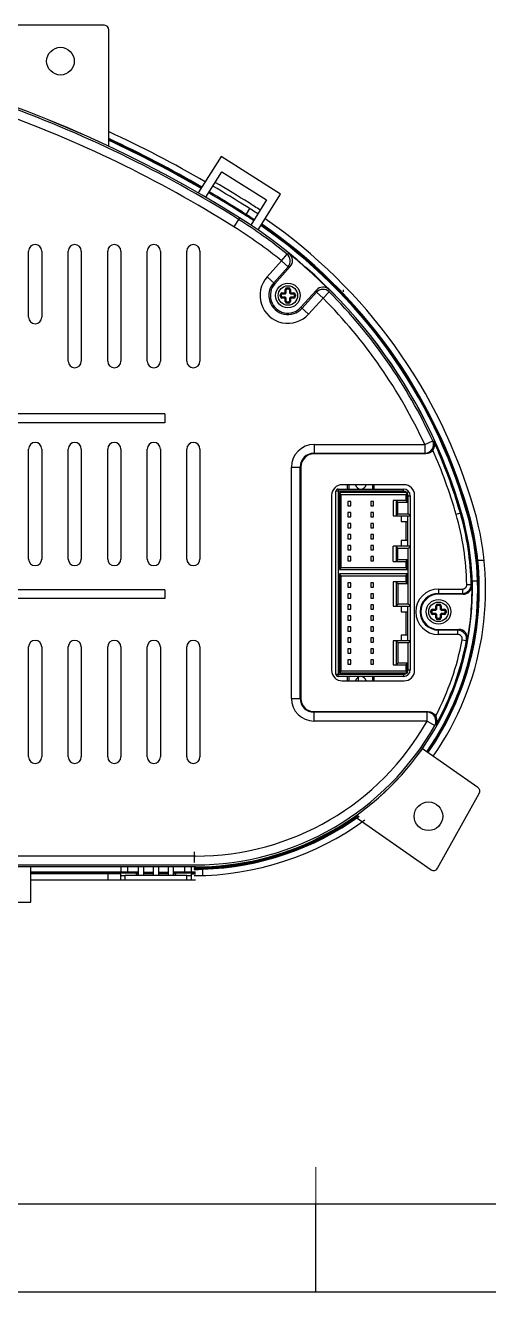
# Model space of a CAD drawing. Header units: millimetres. Extents: x 2626 to 3046, y -4 to 293.
# Drawn here: x 2802.9 to 2855.6, y -4.4 to 139.6 of the extents above; entities that cross this region are included whole.
import ezdxf

# ---------------------------------------------------------------- set-up
doc = ezdxf.new("R2010")
doc.units = ezdxf.units.MM
doc.header["$LTSCALE"] = 0.2
doc.layers.get('0').update_dxf_attribs({"linetype": 'CONTINUOUS'})
doc.layers.add('06___PRT_ALL_SURFS', color=7, linetype='CONTINUOUS')
doc.layers.add('粗实线', color=7, linetype='CONTINUOUS', lineweight=30)

msp = doc.modelspace()

# ---------------------------------------------------------------- linework, layer by layer
at = {"color": 7, "linetype": 'Continuous'}
for p, q in [((2811.918, 139.569), (2801.918, 139.569)), ((2812.418, 125.822), (2812.418, 139.069)), ((2812.438, 126.585), (2812.715, 126.456)), ((2825.193, 124.644), (2822.601, 120.516)), ((2831.968, 120.389), (2825.193, 124.644)), ((2823.467, 120.014), (2825.296, 122.926)), ((2825.296, 122.926), (2830.377, 119.736)), ((2830.377, 119.736), (2828.573, 116.863)), ((2829.401, 116.302), (2831.968, 120.389)), ((2828.441, 118.74), (2828.03, 118.085)), ((2827.303, 117.68), (2826.657, 116.653)), ((2803.293, 106.394), (2803.293, 113.894)), ((2804.793, 113.894), (2804.793, 106.394)), ((2807.793, 101.394), (2807.793, 113.894)), ((2809.293, 113.894), (2809.293, 101.394)), ((2812.293, 101.394), (2812.293, 113.894)), ((2813.793, 113.894), (2813.793, 101.394)), ((2816.793, 101.394), (2816.793, 113.894)), ((2818.293, 113.894), (2818.293, 101.394)), ((2821.293, 101.394), (2821.293, 113.894)), ((2822.793, 113.894), (2822.793, 101.394)), ((2830.44, 110.976), (2832.074, 112.79)), ((2832.074, 112.79), (2832.7, 113.57)), ((2832.074, 112.79), (2832.817, 112.121)), ((2832.95, 113.588), (2832.7, 113.57)), ((2830.44, 110.976), (2831.31, 110.193)), ((2831.183, 110.307), (2832.817, 112.121)), ((2833.064, 112.141), (2831.31, 110.193)), ((2833.064, 112.141), (2832.817, 112.121)), ((2832.498, 109.197), (2832.498, 109.531)), ((2832.609, 109.184), (2832.609, 109.505)), ((2832.706, 109.738), (2832.887, 109.738)), ((2832.709, 109.605), (2832.884, 109.605)), ((2832.984, 109.505), (2832.984, 109.184)), ((2833.095, 109.531), (2833.095, 109.197)), ((2834.283, 107.517), (2836.041, 109.47)), ((2836.048, 109.222), (2836.041, 109.47)), ((2839.124, 109.259), (2839.115, 109.509)), ((2831.913, 108.764), (2831.913, 108.946)), ((2832.046, 108.943), (2832.046, 108.768)), ((2832.121, 109.154), (2832.455, 109.154)), ((2832.455, 108.556), (2832.121, 108.556)), ((2832.146, 109.043), (2832.468, 109.043)), ((2832.468, 108.668), (2832.146, 108.668)), ((2832.455, 109.154), (2832.498, 109.197)), ((2832.498, 108.513), (2832.455, 108.556)), ((2832.498, 108.18), (2832.498, 108.513)), ((2832.538, 109.072), (2832.58, 109.113)), ((2832.58, 108.597), (2832.538, 108.638)), ((2832.609, 108.205), (2832.609, 108.526)), ((2832.884, 108.105), (2832.709, 108.105)), ((2832.984, 108.526), (2832.984, 108.205)), ((2833.013, 109.113), (2833.055, 109.072)), ((2833.055, 108.638), (2833.013, 108.597)), ((2833.095, 109.197), (2833.138, 109.154)), ((2833.138, 108.556), (2833.095, 108.513)), ((2833.095, 108.513), (2833.095, 108.18)), ((2833.125, 109.043), (2833.446, 109.043)), ((2833.446, 108.668), (2833.125, 108.668)), ((2833.138, 109.154), (2833.472, 109.154)), ((2833.472, 108.556), (2833.138, 108.556)), ((2833.546, 108.768), (2833.546, 108.943)), ((2833.68, 108.946), (2833.68, 108.764)), ((2836.048, 109.222), (2834.409, 107.403)), ((2836.791, 108.553), (2835.152, 106.734)), ((2836.791, 108.553), (2836.048, 109.222)), ((2836.791, 108.553), (2837.499, 109.259)), ((2832.887, 107.972), (2832.706, 107.972)), ((2835.152, 106.734), (2834.283, 107.517)), ((2818.793, 95.394), (2793.004, 95.394)), ((2818.793, 95.394), (2818.793, 94.394)), ((2818.793, 94.394), (2793.004, 94.394)), ((2848.364, 91.914), (2849.272, 92.332)), ((2849.272, 92.332), (2849.396, 92.251)), ((2803.293, 78.894), (2803.293, 91.394)), ((2804.793, 91.394), (2804.793, 78.894)), ((2807.793, 78.894), (2807.793, 91.394)), ((2809.293, 91.394), (2809.293, 78.894)), ((2812.293, 78.894), (2812.293, 91.394)), ((2813.793, 91.394), (2813.793, 78.894)), ((2816.793, 78.894), (2816.793, 91.394)), ((2818.293, 91.394), (2818.293, 78.894)), ((2821.293, 78.894), (2821.293, 91.394)), ((2822.793, 91.394), (2822.793, 78.894)), ((2835.768, 91.914), (2835.768, 90.844)), ((2835.768, 91.914), (2848.364, 91.914)), ((2835.768, 90.914), (2848.364, 90.914)), ((2848.473, 90.844), (2835.768, 90.844)), ((2848.364, 91.914), (2848.364, 90.914)), ((2848.473, 90.844), (2848.364, 90.914)), ((2833.198, 63.044), (2833.198, 89.344)), ((2833.198, 89.344), (2834.268, 89.344)), ((2834.198, 63.044), (2834.198, 89.344)), ((2834.268, 89.344), (2834.268, 63.044)), ((2838.268, 65.794), (2838.268, 86.594)), ((2845.968, 86.594), (2838.268, 86.594)), ((2838.518, 86.844), (2845.968, 86.844)), ((2838.518, 86.594), (2838.518, 65.794)), ((2838.668, 86.444), (2838.668, 77.694)), ((2838.868, 86.244), (2838.668, 86.444)), ((2846.325, 86.444), (2838.668, 86.444)), ((2846.018, 87.344), (2838.968, 87.344)), ((2839.593, 86.844), (2839.593, 87.344)), ((2839.743, 87.344), (2839.743, 86.844)), ((2842.443, 86.844), (2842.443, 87.344)), ((2842.593, 87.344), (2842.593, 86.844)), ((2845.968, 86.594), (2845.968, 86.844)), ((2846.411, 86.437), (2846.218, 86.244)), ((2837.768, 86.144), (2837.768, 66.244)), ((2838.868, 77.894), (2838.868, 86.244)), ((2838.868, 86.244), (2846.218, 86.244)), ((2839.633, 85.444), (2839.633, 84.944)), ((2839.953, 85.444), (2839.633, 85.444)), ((2839.633, 84.944), (2839.953, 84.944)), ((2839.953, 84.944), (2839.953, 85.444)), ((2842.233, 85.444), (2842.233, 84.944)), ((2842.553, 85.444), (2842.233, 85.444)), ((2842.233, 84.944), (2842.553, 84.944)), ((2842.553, 84.944), (2842.553, 85.444)), ((2844.768, 85.544), (2844.768, 83.794)), ((2846.218, 85.544), (2844.768, 85.544)), ((2845.118, 85.544), (2845.118, 83.794)), ((2845.118, 85.544), (2845.318, 85.344)), ((2845.318, 83.994), (2845.318, 85.344)), ((2845.318, 85.344), (2846.418, 85.344)), ((2846.218, 86.244), (2846.218, 85.544)), ((2846.218, 85.544), (2846.418, 85.344)), ((2846.418, 85.344), (2846.418, 86.312)), ((2846.468, 83.994), (2846.468, 86.094)), ((2846.468, 86.094), (2846.718, 86.094)), ((2846.718, 86.094), (2846.718, 66.294)), ((2847.218, 66.244), (2847.218, 86.144)), ((2839.633, 84.194), (2839.633, 83.694)), ((2839.953, 84.194), (2839.633, 84.194)), ((2839.633, 83.694), (2839.953, 83.694)), ((2839.953, 83.694), (2839.953, 84.194)), ((2842.233, 84.194), (2842.233, 83.694)), ((2842.553, 84.194), (2842.233, 84.194)), ((2842.233, 83.694), (2842.553, 83.694)), ((2842.553, 83.694), (2842.553, 84.194)), ((2844.768, 83.794), (2846.713, 83.794)), ((2845.118, 83.794), (2845.318, 83.994)), ((2846.468, 83.994), (2845.318, 83.994)), ((2845.668, 83.794), (2845.668, 83.144)), ((2846.418, 83.794), (2846.418, 80.344)), ((2852.548, 84.146), (2851.938, 83.969)), ((2853.217, 84.371), (2853.225, 84.342)), ((2853.225, 84.342), (2853.261, 84.513)), ((2839.633, 82.944), (2839.633, 82.444)), ((2839.953, 82.944), (2839.633, 82.944)), ((2839.633, 82.444), (2839.953, 82.444)), ((2839.953, 82.444), (2839.953, 82.944)), ((2842.233, 82.944), (2842.233, 82.444)), ((2842.553, 82.944), (2842.233, 82.944)), ((2842.233, 82.444), (2842.553, 82.444)), ((2842.553, 82.444), (2842.553, 82.944)), ((2845.668, 83.144), (2846.418, 83.144)), ((2846.218, 83.144), (2846.218, 80.994)), ((2839.633, 81.694), (2839.633, 81.194)), ((2839.953, 81.694), (2839.633, 81.694)), ((2839.633, 81.194), (2839.953, 81.194)), ((2839.953, 81.194), (2839.953, 81.694)), ((2842.233, 81.694), (2842.233, 81.194)), ((2842.553, 81.694), (2842.233, 81.694)), ((2842.233, 81.194), (2842.553, 81.194)), ((2842.553, 81.194), (2842.553, 81.694)), ((2845.668, 80.994), (2845.668, 80.344)), ((2846.418, 80.994), (2845.668, 80.994)), ((2839.633, 80.444), (2839.633, 79.944)), ((2839.953, 80.444), (2839.633, 80.444)), ((2839.633, 79.944), (2839.953, 79.944)), ((2839.633, 79.194), (2839.633, 78.694)), ((2839.953, 79.194), (2839.633, 79.194)), ((2839.953, 79.944), (2839.953, 80.444)), ((2839.953, 78.694), (2839.953, 79.194)), ((2842.233, 80.444), (2842.233, 79.944)), ((2842.553, 80.444), (2842.233, 80.444)), ((2842.233, 79.944), (2842.553, 79.944)), ((2842.233, 79.194), (2842.233, 78.694)), ((2842.553, 79.194), (2842.233, 79.194)), ((2842.553, 79.944), (2842.553, 80.444)), ((2842.553, 78.694), (2842.553, 79.194)), ((2844.768, 78.594), (2844.768, 80.344)), ((2846.718, 80.344), (2844.768, 80.344)), ((2845.118, 80.344), (2845.118, 78.594)), ((2845.318, 80.144), (2845.118, 80.344)), ((2845.318, 78.794), (2845.318, 80.144)), ((2845.318, 80.144), (2846.468, 80.144)), ((2846.468, 73.744), (2846.468, 80.144)), ((2838.668, 77.694), (2838.868, 77.894)), ((2846.218, 77.894), (2838.868, 77.894)), ((2839.633, 78.694), (2839.953, 78.694)), ((2842.233, 78.694), (2842.553, 78.694)), ((2844.768, 78.594), (2846.218, 78.594)), ((2845.118, 78.594), (2845.318, 78.794)), ((2846.418, 78.794), (2845.318, 78.794)), ((2846.218, 78.594), (2846.418, 78.794)), ((2846.218, 78.594), (2846.218, 77.894)), ((2846.218, 77.894), (2846.418, 77.694)), ((2846.418, 77.694), (2846.418, 78.794)), ((2854.318, 78.746), (2854.206, 78.746)), ((2854.399, 78.76), (2855.121, 78.76)), ((2838.668, 77.694), (2846.418, 77.694)), ((2838.668, 77.194), (2838.668, 65.944)), ((2838.868, 76.994), (2838.668, 77.194)), ((2846.418, 77.194), (2838.668, 77.194)), ((2838.868, 66.144), (2838.868, 76.994)), ((2838.868, 76.994), (2846.218, 76.994)), ((2846.218, 76.994), (2846.418, 77.194)), ((2846.218, 76.994), (2846.218, 76.294)), ((2846.418, 76.094), (2846.418, 77.194)), ((2854.378, 76.388), (2853.778, 76.388)), ((2818.793, 75.394), (2793.004, 75.394)), ((2818.793, 75.394), (2818.793, 74.394)), ((2839.633, 76.194), (2839.633, 75.694)), ((2839.953, 76.194), (2839.633, 76.194)), ((2839.633, 75.694), (2839.953, 75.694)), ((2839.633, 74.944), (2839.633, 74.444)), ((2839.953, 74.944), (2839.633, 74.944)), ((2839.953, 75.694), (2839.953, 76.194)), ((2839.953, 74.444), (2839.953, 74.944)), ((2842.233, 76.194), (2842.233, 75.694)), ((2842.553, 76.194), (2842.233, 76.194)), ((2842.233, 75.694), (2842.553, 75.694)), ((2842.233, 74.944), (2842.233, 74.444)), ((2842.553, 74.944), (2842.233, 74.944)), ((2842.553, 75.694), (2842.553, 76.194)), ((2842.553, 74.444), (2842.553, 74.944)), ((2844.768, 76.294), (2844.768, 73.544)), ((2846.218, 76.294), (2844.768, 76.294)), ((2845.118, 76.294), (2845.118, 73.544)), ((2845.118, 76.294), (2845.318, 76.094)), ((2845.318, 76.094), (2845.318, 73.744)), ((2845.318, 76.094), (2846.418, 76.094)), ((2846.218, 76.294), (2846.418, 76.094)), ((2849.93, 75.477), (2852.626, 75.479)), ((2849.93, 75.477), (2849.93, 74.894)), ((2849.93, 74.977), (2852.648, 74.977)), ((2852.741, 74.894), (2849.93, 74.894)), ((2852.648, 75.477), (2852.648, 74.977)), ((2852.741, 74.894), (2852.657, 74.977)), ((2853.148, 75.995), (2853.648, 76.005)), ((2853.741, 75.91), (2853.648, 76.005)), ((2818.793, 74.394), (2793.004, 74.394)), ((2839.633, 74.444), (2839.953, 74.444)), ((2839.633, 73.694), (2839.633, 73.194)), ((2839.953, 73.694), (2839.633, 73.694)), ((2839.953, 73.194), (2839.953, 73.694)), ((2842.233, 74.444), (2842.553, 74.444)), ((2842.233, 73.694), (2842.233, 73.194)), ((2842.553, 73.694), (2842.233, 73.694)), ((2842.553, 73.194), (2842.553, 73.694)), ((2844.768, 73.544), (2846.713, 73.544)), ((2845.318, 73.744), (2845.118, 73.544)), ((2846.468, 73.744), (2845.318, 73.744)), ((2845.668, 73.544), (2845.668, 72.894)), ((2846.418, 73.544), (2846.418, 69.594)), ((2849.632, 73.236), (2849.632, 73.569)), ((2849.743, 73.223), (2849.743, 73.544)), ((2849.839, 73.777), (2850.021, 73.777)), ((2849.843, 73.644), (2850.018, 73.644)), ((2850.118, 73.544), (2850.118, 73.223)), ((2850.229, 73.569), (2850.229, 73.236)), ((2839.633, 73.194), (2839.953, 73.194)), ((2839.633, 72.444), (2839.633, 71.944)), ((2839.953, 72.444), (2839.633, 72.444)), ((2839.953, 71.944), (2839.953, 72.444)), ((2842.233, 73.194), (2842.553, 73.194)), ((2842.233, 72.444), (2842.233, 71.944)), ((2842.553, 72.444), (2842.233, 72.444)), ((2842.553, 71.944), (2842.553, 72.444)), ((2845.668, 72.894), (2846.418, 72.894)), ((2846.218, 72.894), (2846.218, 70.244)), ((2849.047, 72.803), (2849.047, 72.985)), ((2849.18, 72.981), (2849.18, 72.806)), ((2849.255, 73.193), (2849.589, 73.193)), ((2849.589, 72.595), (2849.255, 72.595)), ((2849.28, 73.081), (2849.601, 73.081)), ((2849.601, 72.706), (2849.28, 72.706)), ((2849.589, 73.193), (2849.632, 73.236)), ((2849.632, 72.552), (2849.589, 72.595)), ((2849.632, 72.218), (2849.632, 72.552)), ((2849.672, 73.111), (2849.714, 73.152)), ((2849.714, 72.636), (2849.672, 72.677)), ((2849.743, 72.244), (2849.743, 72.565)), ((2850.021, 72.01), (2849.839, 72.01)), ((2850.018, 72.144), (2849.843, 72.144)), ((2850.118, 72.565), (2850.118, 72.244)), ((2850.147, 73.152), (2850.189, 73.111)), ((2850.189, 72.677), (2850.147, 72.636)), ((2850.229, 73.236), (2850.272, 73.193)), ((2850.272, 72.595), (2850.229, 72.552)), ((2850.229, 72.552), (2850.229, 72.218)), ((2850.259, 73.081), (2850.58, 73.081)), ((2850.58, 72.706), (2850.259, 72.706)), ((2850.272, 73.193), (2850.606, 73.193)), ((2850.606, 72.595), (2850.272, 72.595)), ((2850.68, 72.806), (2850.68, 72.981)), ((2850.814, 72.985), (2850.814, 72.803)), ((2839.633, 71.944), (2839.953, 71.944)), ((2839.633, 71.194), (2839.633, 70.694)), ((2839.953, 71.194), (2839.633, 71.194)), ((2839.633, 70.694), (2839.953, 70.694)), ((2839.953, 70.694), (2839.953, 71.194)), ((2842.233, 71.944), (2842.553, 71.944)), ((2842.233, 71.194), (2842.233, 70.694)), ((2842.553, 71.194), (2842.233, 71.194)), ((2842.233, 70.694), (2842.553, 70.694)), ((2842.553, 70.694), (2842.553, 71.194)), ((2849.93, 70.311), (2849.93, 70.894)), ((2849.93, 70.894), (2852.245, 70.894)), ((2852.135, 70.811), (2849.93, 70.811)), ((2852.134, 70.311), (2852.134, 70.811)), ((2852.145, 70.811), (2852.245, 70.894)), ((2839.633, 69.944), (2839.633, 69.444)), ((2839.953, 69.944), (2839.633, 69.944)), ((2839.633, 69.444), (2839.953, 69.444)), ((2839.953, 69.444), (2839.953, 69.944)), ((2842.233, 69.944), (2842.233, 69.444)), ((2842.553, 69.944), (2842.233, 69.944)), ((2842.233, 69.444), (2842.553, 69.444)), ((2842.553, 69.444), (2842.553, 69.944)), ((2844.768, 69.594), (2844.768, 66.844)), ((2846.718, 69.594), (2844.768, 69.594)), ((2845.118, 69.594), (2845.118, 66.844)), ((2845.118, 69.594), (2845.318, 69.394)), ((2845.318, 69.394), (2845.318, 67.044)), ((2845.318, 69.394), (2846.468, 69.394)), ((2845.668, 70.244), (2845.668, 69.594)), ((2846.418, 70.244), (2845.668, 70.244)), ((2846.468, 66.294), (2846.468, 69.394)), ((2852.112, 70.308), (2849.93, 70.311)), ((2852.626, 69.71), (2853.117, 69.618)), ((2853.117, 69.618), (2853.228, 69.713)), ((2803.293, 56.394), (2803.293, 68.894)), ((2804.793, 68.894), (2804.793, 56.394)), ((2807.793, 56.394), (2807.793, 68.894)), ((2809.293, 68.894), (2809.293, 56.394)), ((2812.293, 56.394), (2812.293, 68.894)), ((2813.793, 68.894), (2813.793, 56.394)), ((2816.793, 56.394), (2816.793, 68.894)), ((2818.293, 68.894), (2818.293, 56.394)), ((2821.293, 56.394), (2821.293, 68.894)), ((2822.793, 68.894), (2822.793, 56.394)), ((2839.633, 68.694), (2839.633, 68.194)), ((2839.953, 68.694), (2839.633, 68.694)), ((2839.633, 68.194), (2839.953, 68.194)), ((2839.953, 68.194), (2839.953, 68.694)), ((2842.233, 68.694), (2842.233, 68.194)), ((2842.553, 68.694), (2842.233, 68.694)), ((2842.233, 68.194), (2842.553, 68.194)), ((2842.553, 68.194), (2842.553, 68.694)), ((2839.633, 67.444), (2839.633, 66.944)), ((2839.953, 67.444), (2839.633, 67.444)), ((2839.633, 66.944), (2839.953, 66.944)), ((2839.953, 66.944), (2839.953, 67.444)), ((2842.233, 67.444), (2842.233, 66.944)), ((2842.553, 67.444), (2842.233, 67.444)), ((2842.233, 66.944), (2842.553, 66.944)), ((2842.553, 66.944), (2842.553, 67.444)), ((2844.768, 66.844), (2846.218, 66.844)), ((2845.318, 67.044), (2845.118, 66.844)), ((2846.418, 67.044), (2845.318, 67.044)), ((2846.218, 66.844), (2846.418, 67.044)), ((2846.218, 66.844), (2846.218, 66.144)), ((2846.418, 66.076), (2846.418, 67.044)), ((2846.468, 66.294), (2846.718, 66.294)), ((2838.268, 65.794), (2845.968, 65.794)), ((2845.968, 65.544), (2838.518, 65.544)), ((2838.868, 66.144), (2838.668, 65.944)), ((2838.668, 65.944), (2846.325, 65.944)), ((2846.218, 66.144), (2838.868, 66.144)), ((2838.968, 65.044), (2846.018, 65.044)), ((2839.593, 65.044), (2839.593, 65.544)), ((2839.743, 65.544), (2839.743, 65.044)), ((2840.793, 65.449), (2840.793, 65.044)), ((2842.443, 65.044), (2842.443, 65.544)), ((2842.593, 65.544), (2842.593, 65.044)), ((2845.968, 65.794), (2845.968, 65.544)), ((2846.218, 66.144), (2846.411, 65.951)), ((2833.198, 63.044), (2834.268, 63.044)), ((2835.768, 60.474), (2835.768, 61.544)), ((2835.768, 61.544), (2848.764, 61.544)), ((2848.644, 61.474), (2835.768, 61.474)), ((2848.644, 60.474), (2835.768, 60.474)), ((2848.644, 61.474), (2848.764, 61.544)), ((2848.644, 60.474), (2848.644, 61.474)), ((2848.644, 60.474), (2849.514, 59.981)), ((2854.423, 52.903), (2848.099, 57.33)), ((2849.813, 43.727), (2854.573, 52.249)), ((2840.419, 49.631), (2849.09, 43.561)), ((2822.293, 45.112), (2799.964, 45.112)), ((2822.135, 45.621), (2822.135, 44.408)), ((2822.293, 43.898), (2685.293, 43.898)), ((2800.964, 44.112), (2822.293, 44.112)), ((2803.543, 39.894), (2803.543, 43.894)), ((2815.793, 43.294), (2803.543, 43.294)), ((2815.793, 43.194), (2803.543, 43.194)), ((2813.793, 43.894), (2813.793, 43.294)), ((2814.543, 43.894), (2814.543, 43.294)), ((2815.793, 42.955), (2815.793, 43.894)), ((2816.393, 42.955), (2816.393, 43.894)), ((2816.393, 43.294), (2817.493, 43.294)), ((2817.493, 43.194), (2816.393, 43.194)), ((2817.493, 42.955), (2817.493, 43.894)), ((2818.093, 42.955), (2818.093, 43.894)), ((2818.093, 43.294), (2819.193, 43.294)), ((2819.193, 43.194), (2818.093, 43.194)), ((2819.193, 42.955), (2819.193, 43.894)), ((2819.793, 42.955), (2819.793, 43.894)), ((2822.293, 43.294), (2819.793, 43.294)), ((2822.293, 43.194), (2819.793, 43.194)), ((2821.043, 43.894), (2821.043, 43.294)), ((2821.793, 43.894), (2821.793, 43.294)), ((2822.135, 43.703), (2822.135, 43.586)), ((2823.135, 42.918), (2823.135, 43.637)), ((2812.293, 43.112), (2803.543, 43.112)), ((2822.293, 42.394), (2803.543, 42.394)), ((2812.293, 43.112), (2812.293, 42.394)), ((2813.793, 43.059), (2812.293, 43.112)), ((2813.793, 42.394), (2813.793, 43.059)), ((2814.293, 42.394), (2814.293, 42.902)), ((2821.293, 42.902), (2814.293, 42.902)), ((2815.543, 43.112), (2815.543, 42.955)), ((2815.793, 43.112), (2815.543, 43.112)), ((2815.543, 42.955), (2820.043, 42.955)), ((2817.493, 43.112), (2816.393, 43.112)), ((2819.193, 43.112), (2818.093, 43.112)), ((2820.043, 43.112), (2819.793, 43.112)), ((2820.043, 42.955), (2820.043, 43.112)), ((2821.293, 42.394), (2821.293, 42.902)), ((2822.293, 43.077), (2821.793, 43.059)), ((2821.793, 43.059), (2821.793, 42.394)), ((2795.543, 39.894), (2803.543, 39.894))]:
    msp.add_line(p, q, dxfattribs=at)
at = {"lineweight": 30}
msp.add_line((2835.971, -4.403), (2835.993, 5.599), dxfattribs=at)
at = {"color": 7, "linetype": 'Continuous'}
for centre, radius in [((2832.796, 108.855), 1.4), ((2832.796, 108.855), 1.109), ((2849.93, 72.894), 1.4), ((2849.93, 72.894), 1.109)]:
    msp.add_circle(centre, radius, dxfattribs=at)
for centre, radius, start, end in [((2753.793, 0.894), 138, 57.8121, 122.1879), ((2753.793, 0.894), 137.996, 57.8121, 122.1879), ((2811.918, 139.069), 0.5, 0, 90), ((2753.793, 0.894), 136.782, 57.8121, 70.5145), ((2753.793, 0.894), 137.782, 57.8121, 70.5145), ((2753.793, 0.894), 139.5, 60.06816, 65.13599), ((2753.907, 1.15), 138.51, 60.06726, 65.01116), ((2753.793, 0.894), 138.6, 60.08242, 64.96247), ((2753.951, 1.162), 138.39, 60.08948, 64.87318), ((2753.793, 0.894), 139.5, 57.8121, 59.65711), ((2753.793, 0.894), 140, 57.8121, 59.65065), ((2753.793, 0.894), 138.6, 57.8121, 59.66878), ((2753.411, 0.35), 139.39, 57.87106, 59.65394), ((2795.706, 67.502), 60.029, 57.80138, 57.9704), ((2795.876, 67.752), 59.6, 56.36092, 57.81209), ((2795.645, 67.381), 60.137, 56.3721, 57.81344), ((2795.795, 67.643), 59.862, 57.41889, 57.80151), ((2795.661, 67.435), 60.11, 56.747, 57.41903), ((2795.876, 67.752), 60.5, 56.38352, 57.8121), ((2795.876, 67.752), 61, 56.39573, 57.8121), ((2795.876, 67.752), 57.782, 51.21122, 57.8121), ((2795.876, 67.752), 58.782, 51.21122, 57.8121), ((2795.876, 67.752), 58.996, 16.13405, 57.8121), ((2795.876, 67.752), 59, 16.13405, 57.8121), ((2795.787, 67.626), 59.88, 56.34173, 56.7468), ((2795.876, 67.752), 59.6, 16.13404, 55.39899), ((2795.873, 67.75), 59.704, 16.16395, 55.36221), ((2795.854, 67.748), 59.805, 16.27975, 55.39124), ((2795.876, 67.752), 60.5, 16.13405, 55.43582), ((2804.043, 113.894), 0.75, 0, 180), ((2808.543, 113.894), 0.75, 0, 180), ((2813.043, 113.894), 0.75, 0, 180), ((2817.543, 113.894), 0.75, 0, 180), ((2822.043, 113.894), 0.75, 0, 180), ((2832.073, 112.79), 1, 318.02286, 51.18836), ((2832.321, 112.81), 1, 318.00278, 51.03018), ((2795.876, 67.752), 58.952, 45.09855, 51.03295), ((2832.796, 108.855), 3.17, 138, 318), ((2832.796, 108.855), 2.17, 138, 318), ((2832.796, 108.855), 2, 138, 318), ((2832.706, 109.531), 0.208, 90.00126, 179.99874), ((2832.709, 109.505), 0.1, 90, 180), ((2832.884, 109.505), 0.1, 0, 90), ((2832.887, 109.531), 0.208, 0.00127, 89.99873), ((2836.784, 108.801), 1, 45.10136, 137.9972), ((2836.791, 108.553), 1, 44.94351, 137.97718), ((2832.121, 108.946), 0.208, 90.00127, 179.99873), ((2832.121, 108.764), 0.208, 180.00126, 269.99874), ((2832.146, 108.943), 0.1, 90, 180), ((2832.146, 108.768), 0.1, 180, 270), ((2832.468, 109.143), 0.1, 270, 315), ((2832.468, 108.568), 0.1, 45, 90), ((2832.706, 108.18), 0.208, 180.00127, 269.99873), ((2832.509, 109.184), 0.1, 315, 0), ((2832.509, 108.526), 0.1, 360, 45), ((2832.709, 108.205), 0.1, 180, 270), ((2832.884, 108.205), 0.1, 270, 360), ((2832.887, 108.18), 0.208, 270.00126, 359.99874), ((2833.084, 109.184), 0.1, 180, 225), ((2833.084, 108.526), 0.1, 135, 180), ((2833.125, 109.143), 0.1, 225, 270), ((2833.125, 108.568), 0.1, 90, 135), ((2833.446, 108.943), 0.1, 0, 90), ((2833.446, 108.768), 0.1, 270, 0), ((2833.472, 108.946), 0.208, 0.00126, 89.99874), ((2833.472, 108.764), 0.208, 270.00127, 359.99873), ((2795.876, 67.752), 57.782, 24.71831, 44.9207), ((2795.876, 67.752), 58.782, 24.71831, 44.9207), ((2804.043, 106.394), 0.75, 180, 0), ((2808.543, 101.394), 0.75, 180, 0), ((2813.043, 101.394), 0.75, 180, 0), ((2817.543, 101.394), 0.75, 180, 0), ((2822.043, 101.394), 0.75, 180, 0), ((2804.043, 91.394), 0.75, 0, 180), ((2808.543, 91.394), 0.75, 0, 180), ((2813.043, 91.394), 0.75, 0, 180), ((2817.543, 91.394), 0.75, 0, 180), ((2822.043, 91.394), 0.75, 0, 180), ((2848.363, 91.914), 1, 270.05139, 24.66692), ((2795.876, 67.752), 58.86, 16.13405, 24.5967), ((2835.768, 89.344), 2.57, 90, 180), ((2835.768, 89.344), 1.57, 90, 180), ((2835.768, 89.344), 1.5, 90, 180), ((2795.876, 67.752), 58.36, 16.13405, 23.7609), ((2838.968, 86.144), 1.2, 90, 180), ((2838.518, 86.594), 0.25, 90, 180), ((2841.093, 87.444), 0.6, 189.67143, 350.32881), ((2845.968, 86.094), 0.75, 360, 90), ((2845.968, 86.094), 0.5, 44.427, 90), ((2846.018, 86.144), 1.2, 0, 90), ((2846.325, 85.93), 0.514, 80.343, 89.9451), ((2845.968, 86.094), 0.5, 0, 25.84193), ((2822.293, 75.394), 31.5, 270, 16.13405), ((2822.293, 75.394), 31.496, 270, 16.13405), ((2822.293, 75.394), 32.1, 325.00798, 16.13405), ((2822.293, 75.394), 33, 325.00799, 16.13405), ((2822.293, 75.394), 30.86, 1.11661, 16.13405), ((2822.293, 75.394), 31.36, 1.11684, 16.13405), ((2822.231, 75.382), 32.263, 5.98647, 16.12409), ((2822.267, 75.389), 32.309, 16.12111, 16.40365), ((2822.324, 75.402), 32.251, 5.97799, 16.1279), ((2804.043, 78.894), 0.75, 180, 0), ((2808.543, 78.894), 0.75, 180, 0), ((2813.043, 78.894), 0.75, 180, 0), ((2817.543, 78.894), 0.75, 180, 0), ((2822.043, 78.894), 0.75, 180, 0), ((2822.293, 75.394), 32.2, 324.96575, 5.97651), ((2822.293, 75.394), 32.282, 324.97748, 5.98603), ((2849.93, 72.894), 2.583, 90, 270), ((2849.93, 72.894), 2.083, 90, 270), ((2849.93, 72.894), 2, 90, 270), ((2852.648, 75.986), 1, 270.00956, 1.11485), ((2852.741, 75.894), 1, 270.00275, 0.93775), ((2822.293, 75.394), 31.452, 349.59493, 0.94051), ((2849.839, 73.569), 0.208, 90.00126, 179.99874), ((2849.843, 73.544), 0.1, 90, 180), ((2850.018, 73.544), 0.1, 0, 90), ((2850.021, 73.569), 0.208, 0.00127, 89.99873), ((2849.255, 72.985), 0.208, 90.00127, 179.99873), ((2849.255, 72.803), 0.208, 180.00126, 269.99874), ((2849.28, 72.981), 0.1, 90, 180), ((2849.28, 72.806), 0.1, 180, 270), ((2849.601, 73.181), 0.1, 270, 315), ((2849.601, 72.606), 0.1, 45, 90), ((2849.839, 72.218), 0.208, 180.00127, 269.99873), ((2849.643, 73.223), 0.1, 315, 0), ((2849.643, 72.565), 0.1, 360, 45), ((2849.843, 72.244), 0.1, 180, 270), ((2850.018, 72.244), 0.1, 270, 360), ((2850.021, 72.218), 0.208, 270.00126, 359.99874), ((2850.218, 73.223), 0.1, 180, 225), ((2850.218, 72.565), 0.1, 135, 180), ((2850.259, 73.181), 0.1, 225, 270), ((2850.259, 72.606), 0.1, 90, 135), ((2850.58, 72.981), 0.1, 0, 90), ((2850.58, 72.806), 0.1, 270, 0), ((2850.606, 72.985), 0.208, 0.00126, 89.99874), ((2850.606, 72.803), 0.208, 270.00127, 359.99873), ((2852.134, 69.802), 1, 349.40616, 89.94968), ((2852.245, 69.894), 1, 349.59755, 89.99737), ((2804.043, 68.894), 0.75, 0, 180), ((2808.543, 68.894), 0.75, 0, 180), ((2813.043, 68.894), 0.75, 0, 180), ((2817.543, 68.894), 0.75, 0, 180), ((2822.043, 68.894), 0.75, 0, 180), ((2822.293, 75.394), 30.86, 332.32023, 349.38692), ((2822.293, 75.394), 31.36, 330.73582, 349.38692), ((2838.968, 66.244), 1.2, 180, 270), ((2845.968, 66.294), 0.75, 270, 0), ((2846.018, 66.244), 1.2, 270, 0), ((2845.968, 66.294), 0.5, 334.15807, 0), ((2838.518, 65.794), 0.25, 180, 270), ((2841.093, 64.944), 0.6, 9.67143, 170.32881), ((2845.968, 66.294), 0.5, 270, 315.573), ((2846.325, 66.457), 0.514, 270.0549, 279.657), ((2835.768, 63.044), 2.57, 180, 270), ((2835.768, 63.044), 1.57, 180, 270), ((2835.768, 63.044), 1.5, 180, 270), ((2822.293, 75.394), 30.282, 270, 330.48137), ((2848.643, 60.473), 1, 330.52604, 89.95533), ((2822.293, 75.394), 31.282, 270, 330.48137), ((2812.405, 121.634), 71.959, 301.044, 301.17125), ((2804.043, 56.394), 0.75, 180, 0), ((2808.543, 56.394), 0.75, 180, 0), ((2813.043, 56.394), 0.75, 180, 0), ((2817.543, 56.394), 0.75, 180, 0), ((2822.043, 56.394), 0.75, 180, 0), ((2854.136, 52.493), 0.5, 330.81618, 55.00798), ((2822.135, 75.903), 32.1, 270, 305.4849), ((2822.135, 75.903), 32.2, 270, 305.5184), ((2822.135, 75.903), 33, 270, 306.06464), ((2822.135, 75.903), 32.282, 271.77513, 305.56324), ((2849.377, 43.971), 0.5, 235.00798, 330.81618)]:
    msp.add_arc(centre, radius, start, end, dxfattribs=at)
for centre, major_axis, ratio, start_param, end_param in [((2821.005, 75.903), (-32.356, 0), 0.9993901, 1.6057242, 1.6366705), ((2814.293, 42.92), (-0.5, 0), 0.0349208, 0, 1.5707963), ((2821.293, 42.92), (-0.5, 0), 0.0349208, 1.5707963, 3.1415927)]:
    msp.add_ellipse(centre, major_axis=major_axis, ratio=ratio, start_param=start_param, end_param=end_param, dxfattribs=at)
for points, knots in [([(2832.498, 109.531), (2832.524, 109.531), (2832.56, 109.529), (2832.596, 109.519), (2832.609, 109.51), (2832.609, 109.505)], [0, 0, 0, 0, 0.662616, 0.8842965, 1, 1, 1, 1]), ([(2832.706, 109.738), (2832.705, 109.723), (2832.705, 109.699), (2832.706, 109.669), (2832.706, 109.648), (2832.707, 109.631), (2832.707, 109.617), (2832.708, 109.611), (2832.708, 109.605), (2832.709, 109.605)], [0, 0, 0, 0, 0.3525467, 0.5250578, 0.6820247, 0.814466, 0.9149125, 0.9777773, 1, 1, 1, 1]), ([(2832.887, 109.738), (2832.888, 109.723), (2832.888, 109.699), (2832.887, 109.669), (2832.887, 109.648), (2832.886, 109.631), (2832.886, 109.617), (2832.885, 109.611), (2832.885, 109.605), (2832.884, 109.605)], [0, 0, 0, 0, 0.3525468, 0.5250579, 0.6820248, 0.8144661, 0.9149126, 0.9777773, 1, 1, 1, 1]), ([(2833.095, 109.531), (2833.069, 109.531), (2833.033, 109.529), (2832.997, 109.519), (2832.984, 109.51), (2832.984, 109.505)], [0, 0, 0, 0, 0.6626159, 0.8842965, 1, 1, 1, 1]), ([(2831.913, 108.946), (2831.929, 108.946), (2831.952, 108.946), (2831.982, 108.946), (2832.003, 108.946), (2832.02, 108.945), (2832.034, 108.945), (2832.041, 108.943), (2832.046, 108.944), (2832.046, 108.943)], [0, 0, 0, 0, 0.3525468, 0.5250579, 0.6820248, 0.8144661, 0.9149126, 0.9777773, 1, 1, 1, 1]), ([(2831.913, 108.764), (2831.929, 108.764), (2831.952, 108.764), (2831.982, 108.764), (2832.003, 108.765), (2832.02, 108.765), (2832.034, 108.765), (2832.041, 108.767), (2832.046, 108.767), (2832.046, 108.768)], [0, 0, 0, 0, 0.3525467, 0.5250578, 0.6820247, 0.814466, 0.9149125, 0.9777773, 1, 1, 1, 1]), ([(2832.121, 109.154), (2832.12, 109.128), (2832.123, 109.092), (2832.132, 109.055), (2832.142, 109.043), (2832.146, 109.043)], [0, 0, 0, 0, 0.6626159, 0.8842965, 1, 1, 1, 1]), ([(2832.121, 108.556), (2832.12, 108.582), (2832.123, 108.618), (2832.132, 108.655), (2832.142, 108.668), (2832.146, 108.668)], [0, 0, 0, 0, 0.662616, 0.8842965, 1, 1, 1, 1]), ([(2832.455, 109.154), (2832.454, 109.14), (2832.455, 109.115), (2832.457, 109.078), (2832.461, 109.059), (2832.464, 109.043), (2832.468, 109.043)], [0, 0, 0, 0, 0.3672708, 0.6885999, 0.9097864, 1, 1, 1, 1]), ([(2832.455, 108.556), (2832.454, 108.57), (2832.455, 108.596), (2832.457, 108.632), (2832.461, 108.652), (2832.464, 108.668), (2832.468, 108.668)], [0, 0, 0, 0, 0.3672708, 0.6885999, 0.9097864, 1, 1, 1, 1]), ([(2832.455, 109.154), (2832.465, 109.144), (2832.48, 109.129), (2832.499, 109.11), (2832.512, 109.097), (2832.522, 109.087), (2832.53, 109.078), (2832.535, 109.076), (2832.538, 109.071), (2832.538, 109.072)], [0, 0, 0, 0, 0.3686873, 0.5415166, 0.6957155, 0.8239187, 0.9200849, 0.9797012, 1, 1, 1, 1]), ([(2832.455, 108.556), (2832.465, 108.567), (2832.48, 108.582), (2832.499, 108.601), (2832.512, 108.613), (2832.522, 108.623), (2832.53, 108.632), (2832.535, 108.634), (2832.538, 108.639), (2832.538, 108.638)], [0, 0, 0, 0, 0.3686873, 0.5415166, 0.6957155, 0.8239187, 0.9200849, 0.9797012, 1, 1, 1, 1]), ([(2832.498, 109.197), (2832.508, 109.187), (2832.523, 109.172), (2832.542, 109.153), (2832.555, 109.14), (2832.564, 109.129), (2832.573, 109.121), (2832.576, 109.116), (2832.58, 109.114), (2832.58, 109.113)], [0, 0, 0, 0, 0.3686873, 0.5415166, 0.6957155, 0.8239187, 0.9200849, 0.9797012, 1, 1, 1, 1]), ([(2832.498, 109.197), (2832.512, 109.197), (2832.537, 109.197), (2832.573, 109.195), (2832.593, 109.191), (2832.609, 109.187), (2832.609, 109.184)], [0, 0, 0, 0, 0.3672708, 0.6885999, 0.9097864, 1, 1, 1, 1]), ([(2832.498, 108.513), (2832.508, 108.523), (2832.523, 108.538), (2832.542, 108.558), (2832.555, 108.57), (2832.564, 108.581), (2832.573, 108.589), (2832.576, 108.594), (2832.58, 108.596), (2832.58, 108.597)], [0, 0, 0, 0, 0.3686873, 0.5415166, 0.6957155, 0.8239187, 0.9200849, 0.9797012, 1, 1, 1, 1]), ([(2832.498, 108.513), (2832.512, 108.513), (2832.537, 108.513), (2832.573, 108.516), (2832.593, 108.519), (2832.609, 108.523), (2832.609, 108.526)], [0, 0, 0, 0, 0.3672708, 0.6885999, 0.9097864, 1, 1, 1, 1]), ([(2832.498, 108.18), (2832.524, 108.179), (2832.56, 108.182), (2832.596, 108.191), (2832.609, 108.201), (2832.609, 108.205)], [0, 0, 0, 0, 0.6626159, 0.8842965, 1, 1, 1, 1]), ([(2832.706, 107.972), (2832.705, 107.987), (2832.705, 108.011), (2832.706, 108.041), (2832.706, 108.062), (2832.707, 108.079), (2832.707, 108.093), (2832.708, 108.099), (2832.708, 108.105), (2832.709, 108.105)], [0, 0, 0, 0, 0.3525468, 0.5250579, 0.6820248, 0.8144661, 0.9149126, 0.9777773, 1, 1, 1, 1]), ([(2832.887, 107.972), (2832.888, 107.987), (2832.888, 108.011), (2832.887, 108.041), (2832.887, 108.062), (2832.886, 108.079), (2832.886, 108.093), (2832.885, 108.099), (2832.885, 108.105), (2832.884, 108.105)], [0, 0, 0, 0, 0.3525467, 0.5250578, 0.6820247, 0.814466, 0.9149125, 0.9777773, 1, 1, 1, 1]), ([(2833.095, 109.197), (2833.081, 109.197), (2833.056, 109.197), (2833.02, 109.195), (2833, 109.191), (2832.984, 109.187), (2832.984, 109.184)], [0, 0, 0, 0, 0.3672708, 0.6885999, 0.9097864, 1, 1, 1, 1]), ([(2833.095, 108.513), (2833.081, 108.513), (2833.056, 108.513), (2833.02, 108.516), (2833, 108.519), (2832.984, 108.523), (2832.984, 108.526)], [0, 0, 0, 0, 0.3672708, 0.6885999, 0.9097864, 1, 1, 1, 1]), ([(2833.095, 108.18), (2833.069, 108.179), (2833.033, 108.182), (2832.997, 108.191), (2832.984, 108.201), (2832.984, 108.205)], [0, 0, 0, 0, 0.662616, 0.8842965, 1, 1, 1, 1]), ([(2833.095, 109.197), (2833.085, 109.187), (2833.07, 109.172), (2833.051, 109.153), (2833.038, 109.14), (2833.029, 109.129), (2833.02, 109.121), (2833.017, 109.116), (2833.013, 109.114), (2833.013, 109.113)], [0, 0, 0, 0, 0.3686873, 0.5415166, 0.6957155, 0.8239187, 0.9200849, 0.9797012, 1, 1, 1, 1]), ([(2833.095, 108.513), (2833.085, 108.523), (2833.07, 108.538), (2833.051, 108.558), (2833.038, 108.57), (2833.029, 108.581), (2833.02, 108.589), (2833.017, 108.594), (2833.013, 108.596), (2833.013, 108.597)], [0, 0, 0, 0, 0.3686873, 0.5415166, 0.6957155, 0.8239187, 0.9200849, 0.9797012, 1, 1, 1, 1]), ([(2833.138, 109.154), (2833.128, 109.144), (2833.113, 109.129), (2833.094, 109.11), (2833.081, 109.097), (2833.071, 109.087), (2833.063, 109.078), (2833.058, 109.076), (2833.055, 109.071), (2833.055, 109.072)], [0, 0, 0, 0, 0.3686873, 0.5415166, 0.6957155, 0.8239187, 0.9200849, 0.9797012, 1, 1, 1, 1]), ([(2833.138, 108.556), (2833.128, 108.567), (2833.113, 108.582), (2833.094, 108.601), (2833.081, 108.613), (2833.071, 108.623), (2833.063, 108.632), (2833.058, 108.634), (2833.055, 108.639), (2833.055, 108.638)], [0, 0, 0, 0, 0.3686873, 0.5415166, 0.6957155, 0.8239187, 0.9200849, 0.9797012, 1, 1, 1, 1]), ([(2833.138, 109.154), (2833.138, 109.14), (2833.138, 109.115), (2833.136, 109.078), (2833.132, 109.059), (2833.129, 109.043), (2833.125, 109.043)], [0, 0, 0, 0, 0.3672708, 0.6885999, 0.9097864, 1, 1, 1, 1]), ([(2833.138, 108.556), (2833.138, 108.57), (2833.138, 108.596), (2833.136, 108.632), (2833.132, 108.652), (2833.129, 108.668), (2833.125, 108.668)], [0, 0, 0, 0, 0.3672708, 0.6885999, 0.9097864, 1, 1, 1, 1]), ([(2833.472, 109.154), (2833.473, 109.128), (2833.47, 109.092), (2833.461, 109.055), (2833.451, 109.043), (2833.446, 109.043)], [0, 0, 0, 0, 0.662616, 0.8842965, 1, 1, 1, 1]), ([(2833.472, 108.556), (2833.473, 108.582), (2833.47, 108.618), (2833.461, 108.655), (2833.451, 108.668), (2833.446, 108.668)], [0, 0, 0, 0, 0.6626159, 0.8842965, 1, 1, 1, 1]), ([(2833.68, 108.946), (2833.664, 108.946), (2833.641, 108.946), (2833.61, 108.946), (2833.59, 108.946), (2833.573, 108.945), (2833.559, 108.945), (2833.552, 108.943), (2833.546, 108.944), (2833.546, 108.943)], [0, 0, 0, 0, 0.3525467, 0.5250578, 0.6820247, 0.814466, 0.9149125, 0.9777773, 1, 1, 1, 1]), ([(2833.68, 108.764), (2833.664, 108.764), (2833.641, 108.764), (2833.61, 108.764), (2833.59, 108.765), (2833.573, 108.765), (2833.559, 108.765), (2833.552, 108.767), (2833.546, 108.767), (2833.546, 108.768)], [0, 0, 0, 0, 0.3525468, 0.5250579, 0.6820248, 0.8144661, 0.9149126, 0.9777773, 1, 1, 1, 1]), ([(2849.29, 91.267), (2849.345, 91.344), (2849.505, 91.646), (2849.494, 92.028), (2849.396, 92.251)], [0, 0, 0, 0, 0.2799882, 1, 1, 1, 1]), ([(2838.518, 86.844), (2838.517, 86.844), (2838.52, 86.834), (2838.517, 86.823), (2838.519, 86.798), (2838.518, 86.754), (2838.519, 86.684), (2838.518, 86.626), (2838.518, 86.594)], [0, 0, 0, 0, 0.0192436, 0.0761442, 0.1685625, 0.2929696, 0.6173625, 1, 1, 1, 1]), ([(2846.713, 83.794), (2846.703, 83.843), (2846.646, 83.948), (2846.53, 83.994), (2846.468, 83.994)], [0, 0, 0, 0, 0.4512796, 1, 1, 1, 1]), ([(2846.468, 80.144), (2846.53, 80.144), (2846.646, 80.189), (2846.703, 80.294), (2846.713, 80.344)], [0, 0, 0, 0, 0.5487264, 1, 1, 1, 1]), ([(2854.318, 78.746), (2854.324, 78.734), (2854.36, 78.77), (2854.395, 78.728), (2854.401, 78.741)], [0, 0, 0, 0, 0.4866015, 1, 1, 1, 1]), ([(2852.626, 75.479), (2852.759, 75.479), (2853.038, 75.583), (2853.15, 75.863), (2853.148, 75.995)], [0, 0, 0, 0, 0.5010507, 1, 1, 1, 1]), ([(2846.713, 73.544), (2846.703, 73.593), (2846.646, 73.698), (2846.53, 73.744), (2846.468, 73.744)], [0, 0, 0, 0, 0.4512741, 1, 1, 1, 1]), ([(2849.632, 73.569), (2849.658, 73.57), (2849.694, 73.567), (2849.73, 73.558), (2849.743, 73.548), (2849.743, 73.544)], [0, 0, 0, 0, 0.662616, 0.8842965, 1, 1, 1, 1]), ([(2849.839, 73.777), (2849.839, 73.761), (2849.839, 73.738), (2849.839, 73.708), (2849.84, 73.687), (2849.841, 73.67), (2849.841, 73.656), (2849.842, 73.65), (2849.842, 73.644), (2849.843, 73.644)], [0, 0, 0, 0, 0.3525467, 0.5250578, 0.6820247, 0.814466, 0.9149125, 0.9777773, 1, 1, 1, 1]), ([(2850.021, 73.777), (2850.022, 73.761), (2850.022, 73.738), (2850.021, 73.708), (2850.021, 73.687), (2850.02, 73.67), (2850.02, 73.656), (2850.019, 73.65), (2850.019, 73.644), (2850.018, 73.644)], [0, 0, 0, 0, 0.3525468, 0.5250579, 0.6820248, 0.8144661, 0.9149126, 0.9777773, 1, 1, 1, 1]), ([(2850.229, 73.569), (2850.203, 73.57), (2850.167, 73.567), (2850.131, 73.558), (2850.118, 73.548), (2850.118, 73.544)], [0, 0, 0, 0, 0.6626159, 0.8842965, 1, 1, 1, 1]), ([(2849.047, 72.985), (2849.063, 72.985), (2849.086, 72.985), (2849.116, 72.985), (2849.137, 72.984), (2849.154, 72.984), (2849.168, 72.984), (2849.175, 72.982), (2849.18, 72.982), (2849.18, 72.981)], [0, 0, 0, 0, 0.3525468, 0.5250579, 0.6820248, 0.8144661, 0.9149126, 0.9777773, 1, 1, 1, 1]), ([(2849.047, 72.803), (2849.063, 72.803), (2849.086, 72.803), (2849.116, 72.803), (2849.137, 72.803), (2849.154, 72.804), (2849.168, 72.804), (2849.175, 72.806), (2849.18, 72.805), (2849.18, 72.806)], [0, 0, 0, 0, 0.3525467, 0.5250578, 0.6820247, 0.814466, 0.9149125, 0.9777773, 1, 1, 1, 1]), ([(2849.255, 73.193), (2849.254, 73.167), (2849.257, 73.13), (2849.266, 73.094), (2849.276, 73.081), (2849.28, 73.081)], [0, 0, 0, 0, 0.6626159, 0.8842965, 1, 1, 1, 1]), ([(2849.255, 72.595), (2849.254, 72.621), (2849.257, 72.657), (2849.266, 72.693), (2849.276, 72.706), (2849.28, 72.706)], [0, 0, 0, 0, 0.662616, 0.8842965, 1, 1, 1, 1]), ([(2849.589, 73.193), (2849.588, 73.179), (2849.589, 73.153), (2849.591, 73.117), (2849.595, 73.097), (2849.598, 73.081), (2849.601, 73.081)], [0, 0, 0, 0, 0.3672708, 0.6885999, 0.9097864, 1, 1, 1, 1]), ([(2849.589, 72.595), (2849.588, 72.609), (2849.589, 72.634), (2849.591, 72.671), (2849.595, 72.69), (2849.598, 72.706), (2849.601, 72.706)], [0, 0, 0, 0, 0.3672708, 0.6885999, 0.9097864, 1, 1, 1, 1]), ([(2849.589, 73.193), (2849.599, 73.182), (2849.614, 73.167), (2849.633, 73.148), (2849.646, 73.136), (2849.656, 73.126), (2849.664, 73.117), (2849.669, 73.115), (2849.672, 73.11), (2849.672, 73.111)], [0, 0, 0, 0, 0.3686873, 0.5415166, 0.6957155, 0.8239187, 0.9200849, 0.9797012, 1, 1, 1, 1]), ([(2849.589, 72.595), (2849.599, 72.605), (2849.614, 72.62), (2849.633, 72.639), (2849.646, 72.652), (2849.656, 72.662), (2849.664, 72.671), (2849.669, 72.673), (2849.672, 72.678), (2849.672, 72.677)], [0, 0, 0, 0, 0.3686873, 0.5415166, 0.6957155, 0.8239187, 0.9200849, 0.9797012, 1, 1, 1, 1]), ([(2849.632, 73.236), (2849.642, 73.225), (2849.657, 73.211), (2849.676, 73.191), (2849.689, 73.179), (2849.698, 73.168), (2849.707, 73.16), (2849.71, 73.155), (2849.714, 73.153), (2849.714, 73.152)], [0, 0, 0, 0, 0.3686873, 0.5415166, 0.6957155, 0.8239187, 0.9200849, 0.9797012, 1, 1, 1, 1]), ([(2849.632, 73.236), (2849.646, 73.236), (2849.671, 73.236), (2849.707, 73.233), (2849.727, 73.23), (2849.743, 73.226), (2849.743, 73.223)], [0, 0, 0, 0, 0.3672708, 0.6885999, 0.9097864, 1, 1, 1, 1]), ([(2849.632, 72.552), (2849.642, 72.562), (2849.657, 72.577), (2849.676, 72.596), (2849.689, 72.609), (2849.698, 72.62), (2849.707, 72.628), (2849.71, 72.632), (2849.714, 72.635), (2849.714, 72.636)], [0, 0, 0, 0, 0.3686873, 0.5415166, 0.6957155, 0.8239187, 0.9200849, 0.9797012, 1, 1, 1, 1]), ([(2849.632, 72.552), (2849.646, 72.552), (2849.671, 72.552), (2849.707, 72.554), (2849.727, 72.558), (2849.743, 72.561), (2849.743, 72.565)], [0, 0, 0, 0, 0.3672708, 0.6885999, 0.9097864, 1, 1, 1, 1]), ([(2849.632, 72.218), (2849.658, 72.218), (2849.694, 72.22), (2849.73, 72.229), (2849.743, 72.239), (2849.743, 72.244)], [0, 0, 0, 0, 0.6626159, 0.8842965, 1, 1, 1, 1]), ([(2849.839, 72.01), (2849.839, 72.026), (2849.839, 72.05), (2849.839, 72.08), (2849.84, 72.101), (2849.841, 72.117), (2849.841, 72.132), (2849.842, 72.138), (2849.842, 72.144), (2849.843, 72.144)], [0, 0, 0, 0, 0.3525468, 0.5250579, 0.6820248, 0.8144661, 0.9149126, 0.9777773, 1, 1, 1, 1]), ([(2850.021, 72.01), (2850.022, 72.026), (2850.022, 72.05), (2850.021, 72.08), (2850.021, 72.101), (2850.02, 72.117), (2850.02, 72.132), (2850.019, 72.138), (2850.019, 72.144), (2850.018, 72.144)], [0, 0, 0, 0, 0.3525467, 0.5250578, 0.6820247, 0.814466, 0.9149125, 0.9777773, 1, 1, 1, 1]), ([(2850.229, 73.236), (2850.215, 73.236), (2850.19, 73.236), (2850.154, 73.233), (2850.134, 73.23), (2850.118, 73.226), (2850.118, 73.223)], [0, 0, 0, 0, 0.3672708, 0.6885999, 0.9097864, 1, 1, 1, 1]), ([(2850.229, 72.552), (2850.215, 72.552), (2850.19, 72.552), (2850.154, 72.554), (2850.134, 72.558), (2850.118, 72.561), (2850.118, 72.565)], [0, 0, 0, 0, 0.3672708, 0.6885999, 0.9097864, 1, 1, 1, 1]), ([(2850.229, 72.218), (2850.203, 72.218), (2850.167, 72.22), (2850.131, 72.229), (2850.118, 72.239), (2850.118, 72.244)], [0, 0, 0, 0, 0.662616, 0.8842965, 1, 1, 1, 1]), ([(2850.229, 73.236), (2850.219, 73.225), (2850.204, 73.211), (2850.185, 73.191), (2850.172, 73.179), (2850.163, 73.168), (2850.154, 73.16), (2850.151, 73.155), (2850.147, 73.153), (2850.147, 73.152)], [0, 0, 0, 0, 0.3686873, 0.5415166, 0.6957155, 0.8239187, 0.9200849, 0.9797012, 1, 1, 1, 1]), ([(2850.229, 72.552), (2850.219, 72.562), (2850.204, 72.577), (2850.185, 72.596), (2850.172, 72.609), (2850.163, 72.62), (2850.154, 72.628), (2850.151, 72.632), (2850.147, 72.635), (2850.147, 72.636)], [0, 0, 0, 0, 0.3686873, 0.5415166, 0.6957155, 0.8239187, 0.9200849, 0.9797012, 1, 1, 1, 1]), ([(2850.272, 73.193), (2850.262, 73.182), (2850.247, 73.167), (2850.228, 73.148), (2850.215, 73.136), (2850.205, 73.126), (2850.197, 73.117), (2850.192, 73.115), (2850.189, 73.11), (2850.189, 73.111)], [0, 0, 0, 0, 0.3686873, 0.5415166, 0.6957155, 0.8239187, 0.9200849, 0.9797012, 1, 1, 1, 1]), ([(2850.272, 72.595), (2850.262, 72.605), (2850.247, 72.62), (2850.228, 72.639), (2850.215, 72.652), (2850.205, 72.662), (2850.197, 72.671), (2850.192, 72.673), (2850.189, 72.678), (2850.189, 72.677)], [0, 0, 0, 0, 0.3686873, 0.5415166, 0.6957155, 0.8239187, 0.9200849, 0.9797012, 1, 1, 1, 1]), ([(2850.272, 73.193), (2850.272, 73.179), (2850.272, 73.153), (2850.27, 73.117), (2850.266, 73.097), (2850.263, 73.081), (2850.259, 73.081)], [0, 0, 0, 0, 0.3672708, 0.6885999, 0.9097864, 1, 1, 1, 1]), ([(2850.272, 72.595), (2850.272, 72.609), (2850.272, 72.634), (2850.27, 72.671), (2850.266, 72.69), (2850.263, 72.706), (2850.259, 72.706)], [0, 0, 0, 0, 0.3672708, 0.6885999, 0.9097864, 1, 1, 1, 1]), ([(2850.606, 73.193), (2850.607, 73.167), (2850.604, 73.13), (2850.595, 73.094), (2850.585, 73.081), (2850.58, 73.081)], [0, 0, 0, 0, 0.662616, 0.8842965, 1, 1, 1, 1]), ([(2850.606, 72.595), (2850.607, 72.621), (2850.604, 72.657), (2850.595, 72.693), (2850.585, 72.706), (2850.58, 72.706)], [0, 0, 0, 0, 0.6626159, 0.8842965, 1, 1, 1, 1]), ([(2850.814, 72.985), (2850.798, 72.985), (2850.775, 72.985), (2850.744, 72.985), (2850.724, 72.984), (2850.707, 72.984), (2850.693, 72.984), (2850.686, 72.982), (2850.68, 72.982), (2850.68, 72.981)], [0, 0, 0, 0, 0.3525467, 0.5250578, 0.6820247, 0.814466, 0.9149125, 0.9777773, 1, 1, 1, 1]), ([(2850.814, 72.803), (2850.798, 72.803), (2850.775, 72.803), (2850.744, 72.803), (2850.724, 72.803), (2850.707, 72.804), (2850.693, 72.804), (2850.686, 72.806), (2850.68, 72.805), (2850.68, 72.806)], [0, 0, 0, 0, 0.3525468, 0.5250579, 0.6820248, 0.8144661, 0.9149126, 0.9777773, 1, 1, 1, 1]), ([(2846.468, 69.394), (2846.53, 69.394), (2846.646, 69.439), (2846.703, 69.544), (2846.713, 69.594)], [0, 0, 0, 0, 0.5487264, 1, 1, 1, 1]), ([(2852.626, 69.71), (2852.652, 69.853), (2852.567, 70.181), (2852.258, 70.309), (2852.112, 70.308)], [0, 0, 0, 0, 0.4989712, 1, 1, 1, 1]), ([(2838.518, 65.544), (2838.517, 65.544), (2838.52, 65.554), (2838.517, 65.564), (2838.519, 65.589), (2838.518, 65.633), (2838.519, 65.703), (2838.518, 65.762), (2838.518, 65.794)], [0, 0, 0, 0, 0.0192398, 0.0761331, 0.1685365, 0.2929297, 0.6172753, 1, 1, 1, 1]), ([(2849.651, 60.064), (2849.689, 60.134), (2849.816, 60.451), (2849.756, 60.835), (2849.622, 61.058)], [0, 0, 0, 0, 0.2343706, 1, 1, 1, 1])]:
    msp.add_open_spline(points, degree=3, knots=knots, dxfattribs=at)
for points in [[(2849.29, 91.267), (2849.113, 91.016), (2848.78, 90.844), (2848.473, 90.844)], [(2846.418, 86.312), (2846.418, 86.353), (2846.416, 86.395), (2846.411, 86.437)], [(2846.411, 65.951), (2846.416, 65.992), (2846.418, 66.034), (2846.418, 66.076)], [(2848.764, 61.544), (2849.093, 61.544), (2849.453, 61.34), (2849.622, 61.058)]]:
    msp.add_open_spline(points, degree=3, dxfattribs=at)
at = {"layer": '06___PRT_ALL_SURFS', "color": 7, "linetype": 'Continuous'}
for centre, radius in [((2806.918, 135.494), 1.575), ((2848.793, 49.644), 1.625)]:
    msp.add_circle(centre, radius, dxfattribs=at)
at = {"layer": '粗实线', "linetype": 'Continuous', "lineweight": 9}
msp.add_line((2835.971, -4.403), (2835.971, 9.739), dxfattribs=at)
at = {"layer": '粗实线', "linetype": 'Continuous', "lineweight": 30}
msp.add_line((2635.952, 5.599), (3031.85, 5.599), dxfattribs=at)
at = {"layer": '粗实线', "linetype": 'Continuous', "lineweight": 25}
msp.add_line((2625.95, -4.403), (3045.992, -4.403), dxfattribs=at)

doc.saveas('drawing.dxf')
